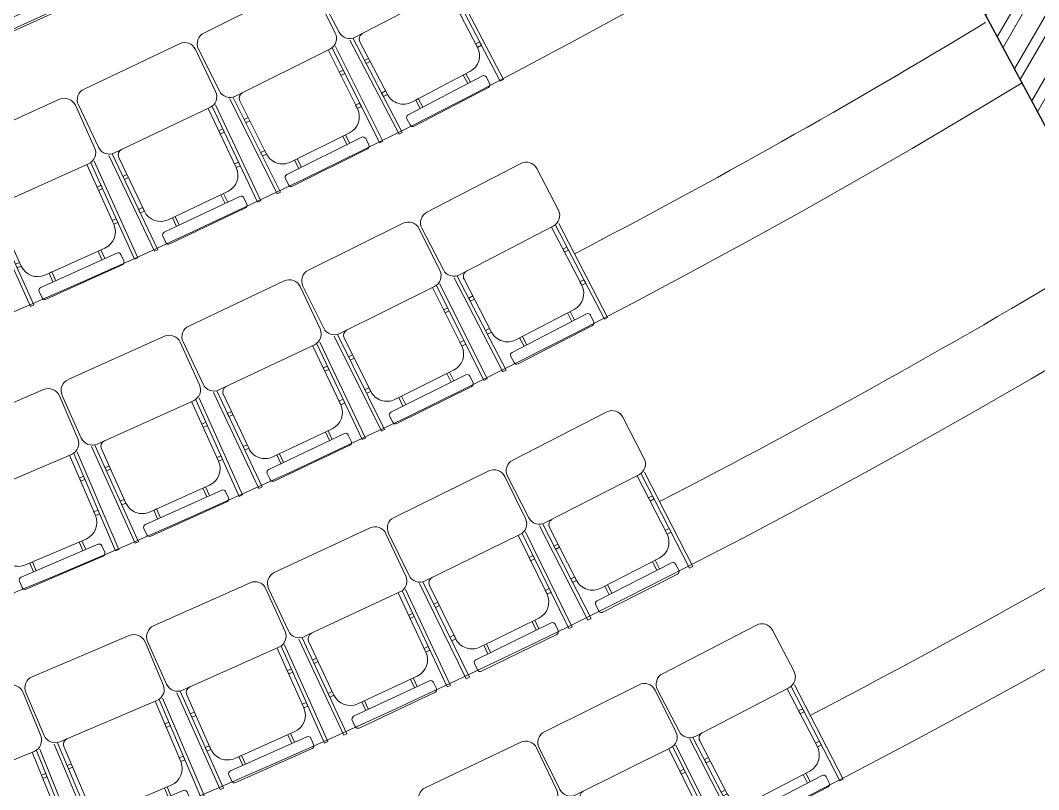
# Model space of a CAD drawing. Header units: millimetres. Extents: x 8275 to 147087, y -297470 to -191881.
# Drawn here: x 57137 to 61459, y -215709 to -212443 of the extents above; entities that cross this region are included whole.
import ezdxf

# ---------------------------------------------------------------- set-up
doc = ezdxf.new("R2010")
doc.units = ezdxf.units.MM
doc.header["$LTSCALE"] = 250
doc.header["$MEASUREMENT"] = 0
for name, color, linetype, lineweight in [('furniture', 5, 'Continuous', 15), ('hatch', 9, 'Continuous', 0), ('stairs', 2, 'Continuous', 5), ('wall', 1, 'Continuous', 30)]:
    doc.layers.add(name, color=color, linetype=linetype, lineweight=lineweight)

# ---------------------------------------------------------------- blocks, each defined once
blk = doc.blocks.new('A$C24EB465D-flat-9-flat-1-flat-398')
at = {"layer": 'furniture', "ltscale": 0.1}
for p, q in [((403.7, 189), (6.3, -18.8)), ((564.2, -8.3), (472.2, 167.5)), ((145.4, -284.6), (542.7, -76.8)), ((535.2, -80.8), (664.1, -327.4)), ((760.7, -470.8), (552, -71.9)), ((565.7, -64.8), (774.3, -463.7)), ((-15.1, -87.4), (76.8, -263.2)), ((584, -174.1), (600.9, -165.3)), ((607.8, -178.6), (600.9, -165.3)), ((591, -187.4), (584, -174.1)), ((591, -187.4), (607.8, -178.6)), ((122.5, -296.6), (331.1, -695.5)), ((344.6, -688.4), (136, -289.5)), ((164.7, -303.2), (281.9, -527.3)), ((656.2, -312.3), (673.1, -303.4)), ((664.1, -327.4), (656.2, -312.3)), ((664.1, -327.4), (681, -318.5)), ((681, -318.5), (673.1, -303.4)), ((201.7, -374), (184.8, -382.9)), ((191.8, -396.2), (184.8, -382.9)), ((208.7, -387.4), (191.8, -396.2)), ((208.7, -387.4), (201.7, -374)), ((384.7, -559.5), (631.9, -430.2)), ((369.8, -613.2), (684.5, -448.6)), ((603.8, -444.9), (622.6, -481)), ((615.1, -439), (633.9, -475.1)), ((701.7, -453.9), (715.3, -480)), ((774.3, -463.7), (760.7, -470.8)), ((274, -512.2), (257.1, -521)), ((281.9, -527.3), (274, -512.2)), ((395.2, -661.8), (710, -497.2)), ((265, -536.1), (257.1, -521)), ((281.9, -527.3), (265, -536.1)), ((401.5, -550.7), (412.8, -544.8)), ((401.5, -550.7), (420.3, -586.8)), ((412.8, -544.8), (431.7, -580.8)), ((364.4, -630.3), (378.1, -656.4)), ((331.1, -695.5), (344.6, -688.4))]:
    blk.add_line(p, q, dxfattribs=at)
for centre, radius, start, end in [((427.2, 144, 0), 50.8, 27.61, 117.61), ((29.9, -63.8, 0), 50.8, 117.61, 207.61), ((519.2, -31.8, 0), 50.8, 297.61, 27.61), ((121.8, -239.6, 0), 50.8, 207.61, 297.61), ((187.2, -291.4, 0), 25.4, 117.61, 207.61), ((596.6, -362.7, 0), 76.2, 297.61, 27.61), ((690.4, -459.8, 0), 12.7, 27.61, 117.61), ((704.1, -485.9, 0), 12.7, 297.61, 27.61), ((349.4, -492, 0), 76.2, 207.61, 297.61), ((375.7, -624.5, 0), 12.7, 117.61, 207.61), ((389.3, -650.5, 0), 12.7, 207.61, 297.61)]:
    blk.add_arc(centre, radius, start, end, dxfattribs=at)
blk = doc.blocks.new('A$C24EB465D-flat-9-flat-1-flat-399')
at = {"layer": 'furniture', "ltscale": 0.1}
for p, q in [((404.3, 187.7), (6.3, -18.8)), ((564.1, -10.1), (472.8, 166)), ((144.4, -285.1), (542.4, -78.6)), ((534.9, -82.5), (663.1, -329.5)), ((759.1, -473.3), (551.8, -73.7)), ((565.5, -66.7), (772.8, -466.3)), ((-15.4, -87.3), (75.9, -263.4)), ((583.4, -176), (600.3, -167.3)), ((607.2, -180.6), (600.3, -167.3)), ((590.3, -189.4), (583.4, -176)), ((590.3, -189.4), (607.2, -180.6)), ((121.5, -297), (328.8, -696.6)), ((342.4, -689.6), (135.1, -290)), ((163.7, -303.7), (280.1, -528.2)), ((655.2, -314.4), (672.1, -305.7)), ((663.1, -329.5), (655.2, -314.4)), ((663.1, -329.5), (680, -320.8)), ((680, -320.8), (672.1, -305.7)), ((200.5, -374.7), (183.6, -383.5)), ((190.5, -396.8), (183.6, -383.5)), ((207.4, -388.1), (190.5, -396.8)), ((207.4, -388.1), (200.5, -374.7)), ((367.8, -614.4), (683.1, -450.8)), ((382.9, -560.8), (630.5, -432.3)), ((602.3, -446.9), (621, -483)), ((613.6, -441), (632.4, -477.1)), ((700.2, -456.3), (713.7, -482.4)), ((772.8, -466.3), (759.1, -473.3)), ((272.3, -513.1), (255.4, -521.9)), ((280.1, -528.2), (272.3, -513.1)), ((393, -663.1), (708.3, -499.5)), ((263.2, -537), (255.4, -521.9)), ((280.1, -528.2), (263.2, -537)), ((399.7, -552), (411.1, -546.1)), ((399.7, -552), (418.4, -588.1)), ((411.1, -546.1), (429.8, -582.2)), ((362.3, -631.5), (375.9, -657.7)), ((328.8, -696.6), (342.4, -689.6))]:
    blk.add_line(p, q, dxfattribs=at)
for centre, radius, start, end in [((427.7, 142.6, 0), 50.8, 27.4216, 117.4216), ((29.7, -63.9, 0), 50.8, 117.4216, 207.4216), ((519, -33.5, 0), 50.8, 297.4216, 27.4216), ((121, -240, 0), 50.8, 207.4216, 297.4216), ((186.2, -292, 0), 25.4, 117.4216, 207.4216), ((595.4, -364.6, 0), 76.2, 297.4216, 27.4216), ((688.9, -462.1, 0), 12.7, 27.4216, 117.4216), ((702.5, -488.2, 0), 12.7, 297.4216, 27.4216), ((347.8, -493.1, 0), 76.2, 207.4216, 297.4216), ((373.6, -625.7, 0), 12.7, 117.4216, 207.4216), ((387.2, -651.8, 0), 12.7, 207.4216, 297.4216)]:
    blk.add_arc(centre, radius, start, end, dxfattribs=at)
blk = doc.blocks.new('A$C24EB465D-flat-9-flat-1-flat-400')
at = {"layer": 'furniture', "ltscale": 0.1}
for p, q in [((407.7, 180.2), (5.9, -18.9)), ((563.9, -20.5), (475.7, 157.2)), ((750.3, -487.3), (550.4, -83.9)), ((564.1, -77.1), (764.1, -480.4)), ((-17, -87), (71.1, -264.8)), ((139.1, -287.7), (540.9, -88.6)), ((533.3, -92.4), (656.9, -341.7)), ((580.1, -186.8), (597.1, -178.3)), ((586.7, -200.2), (580.1, -186.8)), ((586.7, -200.2), (603.8, -191.8)), ((603.8, -191.8), (597.1, -178.3)), ((116, -299.2), (315.9, -702.6)), ((329.6, -695.8), (129.7, -292.4)), ((158, -306.7), (270.3, -533.3)), ((649.3, -326.5), (666.4, -318)), ((656.9, -341.7), (649.3, -326.5)), ((656.9, -341.7), (673.9, -333.2)), ((673.9, -333.2), (666.4, -318)), ((193.5, -378.3), (176.5, -386.8)), ((183.1, -400.3), (176.5, -386.8)), ((200.2, -391.8), (193.5, -378.3)), ((200.2, -391.8), (183.1, -400.3)), ((356.4, -621.1), (674.6, -463.3)), ((372.5, -567.7), (622.4, -443.8)), ((594, -457.9), (612, -494.4)), ((605.4, -452.3), (623.4, -488.7)), ((691.7, -469.1), (704.7, -495.5)), ((262.8, -518), (245.7, -526.5)), ((270.3, -533.3), (262.8, -518)), ((380.7, -670.2), (699, -512.5)), ((764.1, -480.4), (750.3, -487.3)), ((253.3, -541.7), (245.7, -526.5)), ((270.3, -533.3), (253.3, -541.7)), ((389.4, -559.3), (400.9, -553.6)), ((389.4, -559.3), (407.5, -595.7)), ((400.9, -553.6), (419, -590.1)), ((350.6, -638.1), (363.7, -664.5)), ((315.9, -702.6), (329.6, -695.8))]:
    blk.add_line(p, q, dxfattribs=at)
for centre, radius, start, end in [((430.2, 134.7, 0), 50.8, 26.365, 116.365), ((28.5, -64.4, 0), 50.8, 116.365, 206.365), ((518.3, -43.1, 0), 50.8, 296.365, 26.365), ((116.6, -242.2, 0), 50.8, 206.365, 296.365), ((180.8, -295.4, 0), 25.4, 116.365, 206.365), ((588.6, -375.5, 0), 76.2, 296.365, 26.365), ((680.3, -474.7, 0), 12.7, 26.365, 116.365), ((693.3, -501.1, 0), 12.7, 296.365, 26.365), ((338.6, -499.4, 0), 76.2, 206.365, 296.365), ((362, -632.5, 0), 12.7, 116.365, 206.365), ((375.1, -658.8, 0), 12.7, 206.365, 296.365)]:
    blk.add_arc(centre, radius, start, end, dxfattribs=at)
blk = doc.blocks.new('A$C24EB465D-flat-9-flat-1-flat-401')
at = {"layer": 'furniture', "ltscale": 0.1}
for p, q in [((410.9, 172.7), (5.6, -19)), ((563.4, -30.9), (478.6, 148.4)), ((-18.6, -86.7), (66.2, -266)), ((133.8, -290.2), (539.2, -98.6)), ((531.5, -102.2), (650.5, -353.8)), ((741.2, -501), (548.7, -94)), ((562.6, -87.5), (755.1, -494.4)), ((576.5, -197.4), (593.7, -189.3)), ((583, -211), (576.5, -197.4)), ((583, -211), (600.2, -202.9)), ((600.2, -202.9), (593.7, -189.3)), ((110.5, -301.3), (302.9, -708.3)), ((316.7, -701.7), (124.3, -294.8)), ((152.4, -309.6), (260.5, -538.2)), ((643.2, -338.4), (660.4, -330.2)), ((650.5, -353.8), (643.2, -338.4)), ((650.5, -353.8), (667.7, -345.6)), ((667.7, -345.6), (660.4, -330.2)), ((186.5, -381.8), (169.3, -390)), ((193, -395.4), (186.5, -381.8)), ((175.7, -403.6), (169.3, -390)), ((193, -395.4), (175.7, -403.6)), ((361.9, -574.5), (614.1, -455.2)), ((585.4, -468.8), (602.8, -505.6)), ((596.9, -463.4), (614.3, -500.1)), ((344.9, -627.6), (666, -475.7)), ((682.9, -481.8), (695.5, -508.4)), ((755.1, -494.4), (741.2, -501)), ((253.2, -522.8), (236, -530.9)), ((243.2, -546.3), (236, -530.9)), ((260.5, -538.2), (243.2, -546.3)), ((260.5, -538.2), (253.2, -522.8)), ((368.3, -677.1), (689.4, -525.3)), ((379.1, -566.4), (390.6, -560.9)), ((390.6, -560.9), (408, -597.7)), ((379.1, -566.4), (396.4, -603.2)), ((338.8, -644.5), (351.4, -671.1)), ((302.9, -708.3), (316.7, -701.7))]:
    blk.add_line(p, q, dxfattribs=at)
for centre, radius, start, end in [((432.6, 126.7, 0), 50.8, 25.3084, 115.3084), ((27.3, -65, 0), 50.8, 115.3084, 205.3084), ((517.5, -52.6, 0), 50.8, 295.3084, 25.3084), ((112.1, -244.3, 0), 50.8, 205.3084, 295.3084), ((175.3, -298.7, 0), 25.4, 115.3084, 205.3084), ((581.6, -386.3, 0), 76.2, 295.3084, 25.3084), ((671.4, -487.2, 0), 12.7, 25.3084, 115.3084), ((684, -513.8, 0), 12.7, 295.3084, 25.3084), ((329.3, -505.6, 0), 76.2, 205.3084, 295.3084), ((350.3, -639, 0), 12.7, 115.3084, 205.3084), ((362.9, -665.6, 0), 12.7, 205.3084, 295.3084)]:
    blk.add_arc(centre, radius, start, end, dxfattribs=at)
blk = doc.blocks.new('A$C24EB465D-flat-9-flat-1-flat-402')
at = {"layer": 'furniture', "ltscale": 0.1}
for p, q in [((414, 165), (5.2, -19.1)), ((562.7, -41.3), (481.2, 139.6)), ((-20.2, -86.3), (61.3, -267.2)), ((128.4, -292.7), (537.3, -108.5)), ((529.5, -112), (643.8, -365.7)), ((731.8, -514.6), (546.9, -104.1)), ((560.9, -97.8), (745.8, -508.3)), ((572.8, -208), (590.2, -200.2)), ((579, -221.7), (572.8, -208)), ((579, -221.7), (596.3, -213.9)), ((596.3, -213.9), (590.2, -200.2)), ((303.7, -707.4), (118.8, -297)), ((104.9, -303.3), (289.8, -713.7)), ((146.6, -312.3), (250.5, -542.9)), ((636.8, -350.2), (654.2, -342.4)), ((661.2, -357.9), (654.2, -342.4)), ((179.5, -385.2), (162.1, -393)), ((185.6, -398.9), (179.5, -385.2)), ((643.8, -365.7), (636.8, -350.2)), ((643.8, -365.7), (661.2, -357.9)), ((168.3, -406.8), (162.1, -393)), ((185.6, -398.9), (168.3, -406.8)), ((351.3, -581.1), (605.6, -466.5)), ((588.3, -474.3), (605, -511.4)), ((333.2, -633.8), (657.1, -487.9)), ((576.7, -479.5), (593.4, -516.6)), ((673.9, -494.3), (686, -521.1)), ((745.8, -508.3), (731.8, -514.6)), ((243.5, -527.4), (226.1, -535.2)), ((233.1, -550.7), (226.1, -535.2)), ((250.5, -542.9), (233.1, -550.7)), ((250.5, -542.9), (243.5, -527.4)), ((355.8, -683.8), (679.6, -537.9)), ((368.5, -573.3), (380.2, -568)), ((368.5, -573.3), (385.3, -610.4)), ((380.2, -568), (396.9, -605.1)), ((326.9, -650.6), (339, -677.4)), ((289.8, -713.7), (303.7, -707.4))]:
    blk.add_line(p, q, dxfattribs=at)
for centre, radius, start, end in [((434.9, 118.7, 0), 50.8, 24.2518, 114.2518), ((26.1, -65.5, 0), 50.8, 114.2518, 204.2518), ((516.4, -62.2, 0), 50.8, 294.2518, 24.2518), ((107.6, -246.3, 0), 50.8, 204.2518, 294.2518), ((169.8, -301.9, 0), 25.4, 114.2518, 204.2518), ((574.3, -397, 0), 76.2, 294.2518, 24.2518), ((662.3, -499.5, 0), 12.7, 24.2518, 114.2518), ((320, -511.6, 0), 76.2, 204.2518, 294.2518), ((674.4, -526.3, 0), 12.7, 294.2518, 24.2518), ((338.5, -645.4, 0), 12.7, 114.2518, 204.2518), ((350.5, -672.2, 0), 12.7, 204.2518, 294.2518)]:
    blk.add_arc(centre, radius, start, end, dxfattribs=at)
blk = doc.blocks.new('A$C24EB465D-flat-9-flat-1-flat-403')
at = {"layer": 'furniture', "ltscale": 0.1}
for p, q in [((417, 157.4), (4.9, -19.2)), ((561.9, -51.7), (483.7, 130.7)), ((-21.8, -85.9), (56.3, -268.3)), ((123, -295), (535.2, -118.4)), ((527.4, -121.7), (637, -377.5)), ((722.2, -528), (544.9, -114.2)), ((559, -108.2), (736.3, -521.9)), ((568.9, -218.6), (586.4, -211)), ((592.3, -224.9), (586.4, -211)), ((574.8, -232.4), (568.9, -218.6)), ((574.8, -232.4), (592.3, -224.9)), ((290.6, -712.9), (113.3, -299.1)), ((99.3, -305.2), (276.6, -718.9)), ((140.8, -315), (240.4, -547.4)), ((172.3, -388.5), (154.8, -396)), ((178.2, -402.3), (172.3, -388.5)), ((630.3, -361.9), (647.8, -354.4)), ((637, -377.5), (630.3, -361.9)), ((637, -377.5), (654.5, -370)), ((654.5, -370), (647.8, -354.4)), ((160.7, -409.8), (154.8, -396)), ((178.2, -402.3), (160.7, -409.8)), ((321.5, -639.8), (648, -499.9)), ((340.5, -587.4), (596.9, -477.6)), ((567.7, -490.1), (583.8, -527.5)), ((579.4, -485.1), (595.5, -522.4)), ((664.7, -506.6), (676.2, -533.7)), ((233.7, -531.8), (216.2, -539.3)), ((222.9, -554.9), (216.2, -539.3)), ((240.4, -547.4), (222.9, -554.9)), ((240.4, -547.4), (233.7, -531.8)), ((343.1, -690.3), (669.6, -550.3)), ((736.3, -521.9), (722.2, -528)), ((357.9, -580), (369.7, -574.9)), ((357.9, -580), (373.9, -617.4)), ((369.7, -574.9), (385.7, -612.3)), ((314.8, -656.5), (326.4, -683.6)), ((276.6, -718.9), (290.6, -712.9))]:
    blk.add_line(p, q, dxfattribs=at)
for centre, radius, start, end in [((437, 110.7, 0), 50.8, 23.1952, 113.1952), ((24.9, -65.9, 0), 50.8, 113.1952, 203.1952), ((515.2, -71.7, 0), 50.8, 293.1952, 23.1952), ((103, -248.3, 0), 50.8, 203.1952, 293.1952), ((164.2, -305, 0), 25.4, 113.1952, 203.1952), ((566.9, -407.5, 0), 76.2, 293.1952, 23.1952), ((653, -511.6, 0), 12.7, 23.1952, 113.1952), ((310.5, -517.4, 0), 76.2, 203.1952, 293.1952), ((664.6, -538.7, 0), 12.7, 293.1952, 23.1952), ((326.5, -651.5, 0), 12.7, 113.1952, 203.1952), ((338.1, -678.6, 0), 12.7, 203.1952, 293.1952)]:
    blk.add_arc(centre, radius, start, end, dxfattribs=at)
blk = doc.blocks.new('A$C24EB465D-flat-9-flat-1-flat-411')
at = {"layer": 'furniture', "ltscale": 0.1}
for p, q in [((407.2, 181.2), (6, -18.9)), ((563.9, -19.1), (475.3, 158.5)), ((751.5, -485.3), (550.6, -82.5)), ((564.3, -75.6), (765.3, -478.5)), ((-16.8, -87), (71.7, -264.6)), ((139.9, -287.4), (541.1, -87.2)), ((533.5, -91), (657.7, -340)), ((580.5, -185.3), (597.6, -176.8)), ((587.3, -198.7), (580.5, -185.3)), ((587.3, -198.7), (604.3, -190.2)), ((604.3, -190.2), (597.6, -176.8)), ((116.8, -298.9), (317.7, -701.7)), ((331.4, -694.9), (130.4, -292.1)), ((158.8, -306.3), (271.7, -532.6)), ((650.1, -324.8), (667.2, -316.3)), ((657.7, -340), (650.1, -324.8)), ((657.7, -340), (674.8, -331.5)), ((674.8, -331.5), (667.2, -316.3)), ((194.5, -377.8), (177.5, -386.3)), ((184.2, -399.8), (177.5, -386.3)), ((201.2, -391.3), (194.5, -377.8)), ((201.2, -391.3), (184.2, -399.8)), ((358, -620.2), (675.8, -461.6)), ((373.9, -566.8), (623.6, -442.2)), ((595.1, -456.4), (613.3, -492.8)), ((606.5, -450.7), (624.7, -487.1)), ((692.9, -467.3), (706, -493.7)), ((264.1, -517.4), (247.1, -525.9)), ((271.7, -532.6), (264.1, -517.4)), ((382.5, -669.2), (700.3, -510.7)), ((765.3, -478.5), (751.5, -485.3)), ((254.7, -541.1), (247.1, -525.9)), ((271.7, -532.6), (254.7, -541.1)), ((390.9, -558.3), (402.3, -552.6)), ((390.9, -558.3), (409, -594.7)), ((402.3, -552.6), (420.5, -589)), ((352.3, -637.2), (365.4, -663.5)), ((317.7, -701.7), (331.4, -694.9))]:
    blk.add_line(p, q, dxfattribs=at)
for centre, radius, start, end in [((429.9, 135.8, 0), 50.8, 26.5119, 116.5119), ((28.6, -64.4, 0), 50.8, 116.5119, 206.5119), ((518.4, -41.8, 0), 50.8, 296.5119, 26.5119), ((117.2, -241.9, 0), 50.8, 206.5119, 296.5119), ((181.6, -295, 0), 25.4, 116.5119, 206.5119), ((589.6, -374, 0), 76.2, 296.5119, 26.5119), ((681.5, -473, 0), 12.7, 26.5119, 116.5119), ((694.6, -499.3, 0), 12.7, 296.5119, 26.5119), ((339.9, -498.6, 0), 76.2, 206.5119, 296.5119), ((363.6, -631.5, 0), 12.7, 116.5119, 206.5119), ((376.8, -657.9, 0), 12.7, 206.5119, 296.5119)]:
    blk.add_arc(centre, radius, start, end, dxfattribs=at)
blk = doc.blocks.new('A$C24EB465D-flat-9-flat-1-flat-412')
at = {"layer": 'furniture', "ltscale": 0.1}
for p, q in [((410.6, 173.4), (5.6, -19)), ((563.4, -29.9), (478.3, 149.3)), ((562.8, -86.4), (756, -493)), ((-18.5, -86.7), (66.7, -265.9)), ((134.3, -290), (539.4, -97.6)), ((531.7, -101.2), (651.1, -352.6)), ((742.1, -499.7), (548.9, -93)), ((576.9, -196.4), (594.1, -188.2)), ((583.3, -209.9), (576.9, -196.4)), ((583.3, -209.9), (600.5, -201.8)), ((600.5, -201.8), (594.1, -188.2)), ((111, -301.1), (304.2, -707.7)), ((318, -701.1), (124.8, -294.5)), ((152.9, -309.3), (261.4, -537.7)), ((643.8, -337.2), (661, -329)), ((651.1, -352.6), (643.8, -337.2)), ((651.1, -352.6), (668.3, -344.4)), ((668.3, -344.4), (661, -329)), ((187.2, -381.5), (170, -389.7)), ((193.7, -395.1), (187.2, -381.5)), ((176.5, -403.3), (170, -389.7)), ((193.7, -395.1), (176.5, -403.3)), ((346, -626.9), (666.8, -474.5)), ((363, -573.8), (615, -454.1)), ((586.3, -467.7), (603.7, -504.5)), ((597.8, -462.3), (615.2, -499)), ((683.8, -480.5), (696.4, -507.1)), ((756, -493), (742.1, -499.7)), ((254.1, -522.3), (236.9, -530.5)), ((244.2, -545.9), (236.9, -530.5)), ((261.4, -537.7), (244.2, -545.9)), ((261.4, -537.7), (254.1, -522.3)), ((369.6, -676.5), (690.4, -524)), ((380.1, -565.7), (391.7, -560.2)), ((391.7, -560.2), (409.1, -596.9)), ((380.1, -565.7), (397.6, -602.4)), ((340, -643.8), (352.6, -670.4)), ((304.2, -707.7), (318, -701.1))]:
    blk.add_line(p, q, dxfattribs=at)
for centre, radius, start, end in [((432.4, 127.5, 0), 50.8, 25.4139, 115.4139), ((27.4, -64.9, 0), 50.8, 115.4139, 205.4139), ((517.6, -51.7, 0), 50.8, 295.4139, 25.4139), ((112.5, -244.1, 0), 50.8, 205.4139, 295.4139), ((175.9, -298.4, 0), 25.4, 115.4139, 205.4139), ((582.3, -385.3, 0), 76.2, 295.4139, 25.4139), ((672.3, -486, 0), 12.7, 25.4139, 115.4139), ((684.9, -512.5, 0), 12.7, 295.4139, 25.4139), ((330.3, -505, 0), 76.2, 205.4139, 295.4139), ((351.5, -638.4, 0), 12.7, 115.4139, 205.4139), ((364.1, -665, 0), 12.7, 205.4139, 295.4139)]:
    blk.add_arc(centre, radius, start, end, dxfattribs=at)
blk = doc.blocks.new('A$C24EB465D-flat-9-flat-1-flat-413')
at = {"layer": 'furniture', "ltscale": 0.1}
for p, q in [((413.9, 165.5), (5.2, -19.1)), ((562.8, -40.7), (481.1, 140.1)), ((-20.1, -86.3), (61.6, -267.1)), ((128.8, -292.5), (537.4, -107.9)), ((529.6, -111.4), (644.2, -365)), ((732.4, -513.8), (547, -103.5)), ((561, -97.2), (746.4, -507.4)), ((573, -207.4), (590.4, -199.5)), ((579.2, -221.1), (573, -207.4)), ((579.2, -221.1), (596.6, -213.2)), ((596.6, -213.2), (590.4, -199.5)), ((304.5, -707.1), (119.1, -296.9)), ((105.2, -303.2), (290.6, -713.4)), ((147, -312.2), (251.1, -542.6)), ((637.2, -349.5), (654.6, -341.6)), ((661.6, -357.1), (654.6, -341.6)), ((179.9, -385), (162.5, -392.9)), ((186.1, -398.7), (179.9, -385)), ((644.2, -365), (637.2, -349.5)), ((644.2, -365), (661.6, -357.1)), ((168.7, -406.6), (162.5, -392.9)), ((186.1, -398.7), (168.7, -406.6)), ((351.9, -580.7), (606.2, -465.8)), ((588.8, -473.6), (605.6, -510.7)), ((333.9, -633.4), (657.6, -487.2)), ((577.2, -478.9), (594, -515.9)), ((674.4, -493.5), (686.6, -520.3)), ((746.4, -507.4), (732.4, -513.8)), ((244.1, -527.1), (226.7, -535)), ((233.7, -550.5), (226.7, -535)), ((251.1, -542.6), (233.7, -550.5)), ((251.1, -542.6), (244.1, -527.1)), ((356.5, -683.4), (680.2, -537.1)), ((369.2, -572.9), (380.9, -567.6)), ((369.2, -572.9), (385.9, -609.9)), ((380.9, -567.6), (397.6, -604.7)), ((327.6, -650.2), (339.7, -677.1)), ((290.6, -713.4), (304.5, -707.1))]:
    blk.add_line(p, q, dxfattribs=at)
for centre, radius, start, end in [((434.8, 119.2, 0), 50.8, 24.3159, 114.3159), ((26.2, -65.4, 0), 50.8, 114.3159, 204.3159), ((516.5, -61.6, 0), 50.8, 294.3159, 24.3159), ((107.8, -246.2, 0), 50.8, 204.3159, 294.3159), ((170.1, -301.7, 0), 25.4, 114.3159, 204.3159), ((574.8, -396.4, 0), 76.2, 294.3159, 24.3159), ((662.9, -498.7, 0), 12.7, 24.3159, 114.3159), ((320.5, -511.2, 0), 76.2, 204.3159, 294.3159), ((675, -525.6, 0), 12.7, 294.3159, 24.3159), ((339.2, -645, 0), 12.7, 114.3159, 204.3159), ((351.3, -671.8, 0), 12.7, 204.3159, 294.3159)]:
    blk.add_arc(centre, radius, start, end, dxfattribs=at)
blk = doc.blocks.new('A$C24EB465D-flat-9-flat-1-flat-432')
at = {"layer": 'furniture', "ltscale": 0.1}
for p, q in [((405.3, 185.4), (6.2, -18.9)), ((564.1, -13.3), (473.7, 163.3)), ((142.8, -285.9), (542, -81.7)), ((534.4, -85.5), (661.2, -333.3)), ((756.4, -477.6), (551.4, -76.9)), ((565.1, -69.9), (770.1, -470.6)), ((-15.9, -87.2), (74.4, -263.8)), ((582.4, -179.3), (599.4, -170.6)), ((606.2, -184), (599.4, -170.6)), ((589.3, -192.7), (582.4, -179.3)), ((589.3, -192.7), (606.2, -184)), ((119.8, -297.7), (324.9, -698.5)), ((338.5, -691.5), (133.4, -290.7)), ((161.9, -304.7), (277.1, -529.8)), ((653.4, -318.1), (670.4, -309.4)), ((661.2, -333.3), (653.4, -318.1)), ((661.2, -333.3), (678.1, -324.6)), ((678.1, -324.6), (670.4, -309.4)), ((198.4, -375.8), (181.4, -384.5)), ((188.3, -397.9), (181.4, -384.5)), ((205.2, -389.2), (198.4, -375.8)), ((205.2, -389.2), (188.3, -397.9)), ((364.3, -616.5), (680.5, -454.7)), ((379.7, -562.9), (628.1, -435.8)), ((599.8, -450.3), (618.3, -486.5)), ((611.1, -444.5), (629.6, -480.7)), ((697.6, -460.2), (711, -486.4)), ((770.1, -470.6), (756.4, -477.6)), ((269.4, -514.6), (252.4, -523.3)), ((277.1, -529.8), (269.4, -514.6)), ((389.3, -665.3), (705.5, -503.5)), ((260.2, -538.5), (252.4, -523.3)), ((277.1, -529.8), (260.2, -538.5)), ((396.6, -554.3), (408, -548.4)), ((396.6, -554.3), (415.1, -590.5)), ((408, -548.4), (426.5, -584.6)), ((358.8, -633.6), (372.2, -659.8)), ((324.9, -698.5), (338.5, -691.5))]:
    blk.add_line(p, q, dxfattribs=at)
for centre, radius, start, end in [((428.5, 140.2, 0), 50.8, 27.0983, 117.0983), ((29.3, -64.1, 0), 50.8, 117.0983, 207.0983), ((518.8, -36.4, 0), 50.8, 297.0983, 27.0983), ((119.7, -240.7, 0), 50.8, 207.0983, 297.0983), ((184.6, -293.1, 0), 25.4, 117.0983, 207.0983), ((593.3, -368, 0), 76.2, 297.0983, 27.0983), ((686.3, -466, 0), 12.7, 27.0983, 117.0983), ((699.7, -492.2, 0), 12.7, 297.0983, 27.0983), ((345, -495.1, 0), 76.2, 207.0983, 297.0983), ((370.1, -627.8, 0), 12.7, 117.0983, 207.0983), ((383.5, -654, 0), 12.7, 207.0983, 297.0983)]:
    blk.add_arc(centre, radius, start, end, dxfattribs=at)
blk = doc.blocks.new('A$C24EB465D-flat-9-flat-1-flat-433')
at = {"layer": 'furniture', "ltscale": 0.1}
for p, q in [((408.6, 178.2), (5.8, -19)), ((563.7, -23.3), (476.5, 154.9)), ((563.8, -79.9), (761.7, -484.2)), ((-17.5, -86.9), (69.7, -265.1)), ((137.7, -288.4), (540.5, -91.3)), ((532.8, -95), (655.2, -345)), ((747.8, -491), (549.9, -86.6)), ((579.1, -189.6), (596.2, -181.3)), ((585.7, -203.2), (579.1, -189.6)), ((585.7, -203.2), (602.9, -194.8)), ((602.9, -194.8), (596.2, -181.3)), ((114.5, -299.8), (312.4, -704.1)), ((326.1, -697.4), (128.2, -293.1)), ((156.5, -307.5), (267.7, -534.6)), ((647.7, -329.7), (664.8, -321.3)), ((655.2, -345), (647.7, -329.7)), ((655.2, -345), (672.3, -336.6)), ((672.3, -336.6), (664.8, -321.3)), ((191.7, -379.3), (174.5, -387.7)), ((181.2, -401.2), (174.5, -387.7)), ((198.3, -392.8), (191.7, -379.3)), ((198.3, -392.8), (181.2, -401.2)), ((353.3, -622.9), (672.3, -466.7)), ((369.6, -569.6), (620.2, -446.9)), ((591.7, -460.9), (609.6, -497.4)), ((603.1, -455.3), (621, -491.8)), ((689.3, -472.5), (702.3, -499)), ((377.4, -672.1), (696.4, -516)), ((761.7, -484.2), (747.8, -491)), ((260.2, -519.3), (243.1, -527.7)), ((250.6, -543), (243.1, -527.7)), ((267.7, -534.6), (250.6, -543)), ((267.7, -534.6), (260.2, -519.3)), ((386.6, -561.2), (398.2, -555.6)), ((386.6, -561.2), (404.5, -597.8)), ((398.2, -555.6), (416, -592.1)), ((347.5, -639.8), (360.4, -666.3)), ((312.4, -704.1), (326.1, -697.4))]:
    blk.add_line(p, q, dxfattribs=at)
for centre, radius, start, end in [((430.9, 132.5, 0), 50.8, 26.0801, 116.0801), ((28.2, -64.6, 0), 50.8, 116.0801, 206.0801), ((518.1, -45.7, 0), 50.8, 296.0801, 26.0801), ((115.4, -242.8, 0), 50.8, 206.0801, 296.0801), ((179.3, -296.3, 0), 25.4, 116.0801, 206.0801), ((586.7, -378.5, 0), 76.2, 296.0801, 26.0801), ((677.9, -478.1, 0), 12.7, 26.0801, 116.0801), ((690.8, -504.5, 0), 12.7, 296.0801, 26.0801), ((336.1, -501.1, 0), 76.2, 206.0801, 296.0801), ((358.9, -634.3, 0), 12.7, 116.0801, 206.0801), ((371.8, -660.7, 0), 12.7, 206.0801, 296.0801)]:
    blk.add_arc(centre, radius, start, end, dxfattribs=at)
blk = doc.blocks.new('A$C24EB465D-flat-9-flat-1-flat-434')
at = {"layer": 'furniture', "ltscale": 0.1}
for p, q in [((411.7, 170.9), (5.5, -19.1)), ((563.2, -33.3), (479.2, 146.4)), ((-19, -86.6), (65, -266.3)), ((132.6, -290.8), (538.7, -100.9)), ((531, -104.5), (648.9, -356.6)), ((739, -504.2), (548.3, -96.4)), ((562.2, -89.9), (752.9, -497.7)), ((575.7, -199.9), (592.9, -191.8)), ((582, -213.5), (575.7, -199.9)), ((582, -213.5), (599.3, -205.5)), ((599.3, -205.5), (592.9, -191.8)), ((109.2, -301.8), (299.9, -709.6)), ((313.7, -703.1), (123, -295.3)), ((151, -310.2), (258.1, -539.3)), ((641.7, -341.1), (659, -333.1)), ((648.9, -356.6), (641.7, -341.1)), ((666.2, -348.5), (659, -333.1)), ((184.9, -382.6), (167.6, -390.7)), ((191.3, -396.3), (184.9, -382.6)), ((648.9, -356.6), (666.2, -348.5)), ((174, -404.3), (167.6, -390.7)), ((191.3, -396.3), (174, -404.3)), ((359.4, -576), (612.2, -457.9)), ((583.4, -471.3), (600.6, -508.2)), ((594.9, -465.9), (612.2, -502.8)), ((342.2, -629), (663.9, -478.6)), ((680.8, -484.7), (693.3, -511.4)), ((752.9, -497.7), (739, -504.2)), ((250.9, -523.9), (233.7, -532)), ((240.9, -547.4), (233.7, -532)), ((258.1, -539.3), (240.9, -547.4)), ((258.1, -539.3), (250.9, -523.9)), ((365.4, -678.7), (687.2, -528.2)), ((376.6, -568), (388.2, -562.6)), ((376.6, -568), (393.8, -604.9)), ((388.2, -562.6), (405.5, -599.4)), ((336, -645.9), (348.5, -672.6)), ((299.9, -709.6), (313.7, -703.1))]:
    blk.add_line(p, q, dxfattribs=at)
for centre, radius, start, end in [((433.2, 124.9, 0), 50.8, 25.0619, 115.0619), ((27, -65.1, 0), 50.8, 115.0619, 205.0619), ((517.2, -54.9, 0), 50.8, 295.0619, 25.0619), ((111, -244.8, 0), 50.8, 205.0619, 295.0619), ((174, -299.5, 0), 25.4, 115.0619, 205.0619), ((579.9, -388.8, 0), 76.2, 295.0619, 25.0619), ((669.3, -490.1, 0), 12.7, 25.0619, 115.0619), ((681.8, -516.7, 0), 12.7, 295.0619, 25.0619), ((327.2, -507, 0), 76.2, 205.0619, 295.0619), ((347.5, -640.5, 0), 12.7, 115.0619, 205.0619), ((360, -667.2, 0), 12.7, 205.0619, 295.0619)]:
    blk.add_arc(centre, radius, start, end, dxfattribs=at)
blk = doc.blocks.new('A$C24EB465D-flat-9-flat-1-flat-435')
at = {"layer": 'furniture', "ltscale": 0.1}
for p, q in [((414.6, 163.5), (5.1, -19.2)), ((562.6, -43.3), (481.7, 137.8)), ((-20.6, -86.2), (60.3, -267.4)), ((127.4, -293.1), (536.9, -110.4)), ((529.1, -113.9), (642.5, -368)), ((729.9, -517.3), (546.5, -106.1)), ((560.6, -99.9), (744, -511)), ((572, -210.1), (589.4, -202.3)), ((578.2, -223.8), (572, -210.1)), ((578.2, -223.8), (595.6, -216.1)), ((595.6, -216.1), (589.4, -202.3)), ((301.2, -708.5), (117.7, -297.4)), ((103.8, -303.7), (287.2, -714.8)), ((145.5, -312.9), (248.5, -543.8)), ((635.6, -352.5), (653, -344.7)), ((659.9, -360.3), (653, -344.7)), ((178.1, -385.9), (160.7, -393.6)), ((184.2, -399.6), (178.1, -385.9)), ((642.5, -368), (635.6, -352.5)), ((642.5, -368), (659.9, -360.3)), ((166.8, -407.4), (160.7, -393.6)), ((184.2, -399.6), (166.8, -407.4)), ((349.2, -582.3), (603.9, -468.7)), ((330.9, -635), (655.3, -490.3)), ((574.9, -481.6), (591.5, -518.8)), ((586.6, -476.4), (603.1, -513.6)), ((672.1, -496.7), (684.1, -523.6)), ((744, -511), (729.9, -517.3)), ((241.6, -528.3), (224.2, -536)), ((231.1, -551.6), (224.2, -536)), ((248.5, -543.8), (231.1, -551.6)), ((248.5, -543.8), (241.6, -528.3)), ((353.3, -685.1), (677.7, -540.4)), ((366.5, -574.6), (378.2, -569.4)), ((366.5, -574.6), (383, -611.8)), ((378.2, -569.4), (394.7, -606.5)), ((324.5, -651.8), (336.5, -678.7)), ((287.2, -714.8), (301.2, -708.5))]:
    blk.add_line(p, q, dxfattribs=at)
for centre, radius, start, end in [((435.3, 117.1, 0), 50.8, 24.0437, 114.0437), ((25.8, -65.5, 0), 50.8, 114.0437, 204.0437), ((516.2, -64, 0), 50.8, 294.0437, 24.0437), ((106.7, -246.7, 0), 50.8, 204.0437, 294.0437), ((168.7, -302.5, 0), 25.4, 114.0437, 204.0437), ((572.9, -399.1, 0), 76.2, 294.0437, 24.0437), ((660.5, -501.9, 0), 12.7, 24.0437, 114.0437), ((318.1, -512.8, 0), 76.2, 204.0437, 294.0437), ((672.5, -528.8, 0), 12.7, 294.0437, 24.0437), ((336.1, -646.6, 0), 12.7, 114.0437, 204.0437), ((348.1, -673.5, 0), 12.7, 204.0437, 294.0437)]:
    blk.add_arc(centre, radius, start, end, dxfattribs=at)
blk = doc.blocks.new('A$C24EB465D-flat-9-flat-1-flat-436')
at = {"layer": 'furniture', "ltscale": 0.1}
for p, q in [((417.5, 156.1), (4.8, -19.2)), ((561.7, -53.3), (484.1, 129.3)), ((-22.1, -85.9), (55.5, -268.5)), ((122.1, -295.3), (534.8, -120)), ((527, -123.3), (635.8, -379.4)), ((720.6, -530.1), (544.5, -115.8)), ((558.7, -109.8), (734.8, -524.1)), ((568.2, -220.2), (585.7, -212.8)), ((591.6, -226.6), (585.7, -212.8)), ((574.1, -234.1), (568.2, -220.2)), ((574.1, -234.1), (591.6, -226.6)), ((288.5, -713.8), (112.4, -299.5)), ((98.4, -305.4), (274.4, -719.8)), ((139.9, -315.4), (238.8, -548.1)), ((171.2, -389), (153.6, -396.4)), ((177.1, -402.8), (171.2, -389)), ((629.2, -363.7), (646.7, -356.3)), ((635.8, -379.4), (629.2, -363.7)), ((635.8, -379.4), (653.4, -371.9)), ((653.4, -371.9), (646.7, -356.3)), ((159.5, -410.3), (153.6, -396.4)), ((177.1, -402.8), (159.5, -410.3)), ((319.6, -640.8), (646.5, -501.9)), ((338.7, -588.5), (595.5, -479.3)), ((566.3, -491.7), (582.2, -529.2)), ((578, -486.8), (593.9, -524.2)), ((663.2, -508.6), (674.7, -535.7)), ((232.2, -532.5), (214.6, -539.9)), ((221.3, -555.6), (214.6, -539.9)), ((238.8, -548.1), (221.3, -555.6)), ((238.8, -548.1), (232.2, -532.5)), ((341, -691.3), (667.9, -552.3)), ((734.8, -524.1), (720.6, -530.1)), ((356.2, -581), (368, -576)), ((356.2, -581), (372.1, -618.5)), ((368, -576), (383.9, -613.5)), ((312.9, -657.4), (324.4, -684.5)), ((274.4, -719.8), (288.5, -713.8))]:
    blk.add_line(p, q, dxfattribs=at)
for centre, radius, start, end in [((437.3, 109.4, 0), 50.8, 23.0255, 113.0255), ((24.7, -66, 0), 50.8, 113.0255, 203.0255), ((514.9, -73.2, 0), 50.8, 293.0255, 23.0255), ((102.3, -248.6, 0), 50.8, 203.0255, 293.0255), ((163.3, -305.5, 0), 25.4, 113.0255, 203.0255), ((565.7, -409.2, 0), 76.2, 293.0255, 23.0255), ((651.5, -513.5, 0), 12.7, 23.0255, 113.0255), ((308.9, -518.3, 0), 76.2, 203.0255, 293.0255), ((663, -540.6, 0), 12.7, 293.0255, 23.0255), ((324.6, -652.5, 0), 12.7, 113.0255, 203.0255), ((336.1, -679.6, 0), 12.7, 203.0255, 293.0255)]:
    blk.add_arc(centre, radius, start, end, dxfattribs=at)
blk = doc.blocks.new('A$C24EB465D-flat-9-flat-1-flat-437')
at = {"layer": 'furniture', "ltscale": 0.1}
for p, q in [((420.2, 148.7), (4.5, -19.3)), ((560.7, -63.3), (486.3, 120.6)), ((-23.6, -85.5), (50.7, -269.4)), ((116.9, -297.5), (532.6, -129.4)), ((711.1, -542.9), (542.4, -125.5)), ((556.7, -119.7), (725.3, -537.1)), ((524.7, -132.6), (629, -390.6)), ((564.2, -230.3), (581.9, -223.2)), ((569.8, -244.2), (564.2, -230.3)), ((569.8, -244.2), (587.5, -237.1)), ((587.5, -237.1), (581.9, -223.2)), ((275.8, -718.8), (107.1, -301.4)), ((92.9, -307.1), (261.6, -724.5)), ((134.3, -317.8), (229, -552.3)), ((622.6, -374.9), (640.3, -367.7)), ((629, -390.6), (622.6, -374.9)), ((629, -390.6), (646.7, -383.5)), ((646.7, -383.5), (640.3, -367.7)), ((164.2, -392), (146.6, -399.1)), ((152.2, -413), (146.6, -399.1)), ((169.9, -405.9), (152.2, -413)), ((169.9, -405.9), (164.2, -392)), ((308.2, -646.4), (637.5, -513.3)), ((328.2, -594.4), (586.9, -489.8)), ((557.5, -501.7), (572.7, -539.4)), ((569.3, -497), (584.5, -534.7)), ((222.7, -536.5), (205, -543.6)), ((211.4, -559.4), (205, -543.6)), ((229, -552.3), (211.4, -559.4)), ((229, -552.3), (222.7, -536.5)), ((654, -520.3), (665, -547.6)), ((725.3, -537.1), (711.1, -542.9)), ((328.7, -697.2), (658, -564.1)), ((345.8, -587.3), (357.7, -582.5)), ((345.8, -587.3), (361.1, -625)), ((357.7, -582.5), (372.9, -620.2)), ((301.1, -662.9), (312.2, -690.2)), ((261.6, -724.5), (275.8, -718.8))]:
    blk.add_line(p, q, dxfattribs=at)
for centre, radius, start, end in [((439.2, 101.6, 0), 50.8, 22.0073, 112.0073), ((23.5, -66.4, 0), 50.8, 112.0073, 202.0073), ((513.6, -82.3, 0), 50.8, 292.0073, 22.0073), ((97.8, -250.4, 0), 50.8, 202.0073, 292.0073), ((157.8, -308.3, 0), 25.4, 112.0073, 202.0073), ((558.4, -419.2, 0), 76.2, 292.0073, 22.0073), ((642.2, -525, 0), 12.7, 22.0073, 112.0073), ((299.7, -523.7, 0), 76.2, 202.0073, 292.0073), ((653.3, -552.3, 0), 12.7, 292.0073, 22.0073), ((312.9, -658.1, 0), 12.7, 112.0073, 202.0073), ((323.9, -685.4, 0), 12.7, 202.0073, 292.0073)]:
    blk.add_arc(centre, radius, start, end, dxfattribs=at)
blk = doc.blocks.new('A$C24EB465D-flat-9-flat-1-flat-455')
at = {"layer": 'furniture', "ltscale": 0.1}
for p, q in [((404.3, 187.7), (6.3, -18.8)), ((564.1, -10.1), (472.8, 166)), ((144.4, -285.1), (542.4, -78.6)), ((534.9, -82.5), (663.1, -329.5)), ((759.1, -473.3), (551.8, -73.7)), ((565.5, -66.7), (772.8, -466.3)), ((-15.4, -87.3), (75.9, -263.4)), ((583.4, -176), (600.3, -167.3)), ((607.2, -180.6), (600.3, -167.3)), ((590.3, -189.4), (583.4, -176)), ((590.3, -189.4), (607.2, -180.6)), ((121.5, -297), (328.8, -696.6)), ((342.4, -689.6), (135.1, -290)), ((163.7, -303.7), (280.1, -528.2)), ((655.2, -314.4), (672.1, -305.7)), ((663.1, -329.5), (655.2, -314.4)), ((663.1, -329.5), (680, -320.8)), ((680, -320.8), (672.1, -305.7)), ((200.5, -374.7), (183.6, -383.5)), ((190.5, -396.8), (183.6, -383.5)), ((207.4, -388.1), (190.5, -396.8)), ((207.4, -388.1), (200.5, -374.7)), ((367.8, -614.4), (683.1, -450.8)), ((382.9, -560.8), (630.5, -432.3)), ((602.3, -446.9), (621, -483)), ((613.6, -441), (632.4, -477.1)), ((700.2, -456.3), (713.7, -482.4)), ((772.8, -466.3), (759.1, -473.3)), ((272.3, -513.1), (255.4, -521.9)), ((280.1, -528.2), (272.3, -513.1)), ((393, -663.1), (708.3, -499.5)), ((263.2, -537), (255.4, -521.9)), ((280.1, -528.2), (263.2, -537)), ((399.7, -552), (411.1, -546.1)), ((399.7, -552), (418.4, -588.1)), ((411.1, -546.1), (429.8, -582.2)), ((362.3, -631.5), (375.9, -657.7)), ((328.8, -696.6), (342.4, -689.6))]:
    blk.add_line(p, q, dxfattribs=at)
for centre, radius, start, end in [((427.7, 142.6, 0), 50.8, 27.4216, 117.4216), ((29.7, -63.9, 0), 50.8, 117.4216, 207.4216), ((519, -33.5, 0), 50.8, 297.4216, 27.4216), ((121, -240, 0), 50.8, 207.4216, 297.4216), ((186.2, -292, 0), 25.4, 117.4216, 207.4216), ((595.4, -364.6, 0), 76.2, 297.4216, 27.4216), ((688.9, -462.1, 0), 12.7, 27.4216, 117.4216), ((702.5, -488.2, 0), 12.7, 297.4216, 27.4216), ((347.8, -493.1, 0), 76.2, 207.4216, 297.4216), ((373.6, -625.7, 0), 12.7, 117.4216, 207.4216), ((387.2, -651.8, 0), 12.7, 207.4216, 297.4216)]:
    blk.add_arc(centre, radius, start, end, dxfattribs=at)
blk = doc.blocks.new('A$C24EB465D-flat-9-flat-1-flat-456')
at = {"layer": 'furniture', "ltscale": 0.1}
for p, q in [((407.4, 180.7), (5.9, -18.9)), ((563.9, -19.8), (475.5, 157.9)), ((750.9, -486.3), (550.5, -83.2)), ((564.2, -76.3), (764.7, -479.4)), ((-16.9, -87), (71.4, -264.7)), ((139.5, -287.5), (541, -87.9)), ((533.4, -91.7), (657.3, -340.9)), ((580.3, -186), (597.4, -177.5)), ((587, -199.5), (580.3, -186)), ((587, -199.5), (604.1, -191)), ((604.1, -191), (597.4, -177.5)), ((116.4, -299), (316.8, -702.1)), ((330.5, -695.3), (130.1, -292.2)), ((158.4, -306.5), (271, -532.9)), ((649.7, -325.6), (666.8, -317.1)), ((657.3, -340.9), (649.7, -325.6)), ((657.3, -340.9), (674.4, -332.4)), ((674.4, -332.4), (666.8, -317.1)), ((194, -378.1), (177, -386.6)), ((183.7, -400), (177, -386.6)), ((200.7, -391.6), (194, -378.1)), ((200.7, -391.6), (183.7, -400)), ((357.2, -620.6), (675.2, -462.5)), ((373.2, -567.2), (623, -443)), ((594.6, -457.2), (612.7, -493.6)), ((606, -451.5), (624.1, -487.9)), ((692.3, -468.2), (705.4, -494.6)), ((263.5, -517.7), (246.4, -526.2)), ((271, -532.9), (263.5, -517.7)), ((381.6, -669.7), (699.6, -511.6)), ((764.7, -479.4), (750.9, -486.3)), ((254, -541.4), (246.4, -526.2)), ((271, -532.9), (254, -541.4)), ((390.2, -558.8), (401.6, -553.1)), ((390.2, -558.8), (408.3, -595.2)), ((401.6, -553.1), (419.7, -589.5)), ((351.5, -637.7), (364.6, -664)), ((316.8, -702.1), (330.5, -695.3))]:
    blk.add_line(p, q, dxfattribs=at)
for centre, radius, start, end in [((430.1, 135.2, 0), 50.8, 26.4392, 116.4392), ((28.6, -64.4, 0), 50.8, 116.4392, 206.4392), ((518.4, -42.4, 0), 50.8, 296.4392, 26.4392), ((116.9, -242.1, 0), 50.8, 206.4392, 296.4392), ((181.2, -295.2, 0), 25.4, 116.4392, 206.4392), ((589.1, -374.8, 0), 76.2, 296.4392, 26.4392), ((680.9, -473.8, 0), 12.7, 26.4392, 116.4392), ((694, -500.2, 0), 12.7, 296.4392, 26.4392), ((339.3, -499, 0), 76.2, 206.4392, 296.4392), ((362.8, -632, 0), 12.7, 116.4392, 206.4392), ((375.9, -658.4, 0), 12.7, 206.4392, 296.4392)]:
    blk.add_arc(centre, radius, start, end, dxfattribs=at)
blk = doc.blocks.new('A$C24EB465D-flat-9-flat-1-flat-457')
at = {"layer": 'furniture', "ltscale": 0.1}
for p, q in [((410.5, 173.7), (5.6, -19)), ((563.5, -29.5), (478.2, 149.7)), ((562.8, -86), (756.3, -492.5)), ((-18.4, -86.7), (66.9, -265.9)), ((134.6, -289.9), (539.4, -97.2)), ((531.8, -100.8), (651.4, -352.1)), ((742.5, -499.1), (549, -92.6)), ((577, -195.9), (594.2, -187.7)), ((583.5, -209.5), (577, -195.9)), ((583.5, -209.5), (600.7, -201.3)), ((600.7, -201.3), (594.2, -187.7)), ((111.2, -301), (304.7, -707.5)), ((318.5, -700.9), (125, -294.4)), ((153.2, -309.2), (261.8, -537.5)), ((644.1, -336.7), (661.3, -328.5)), ((651.4, -352.1), (644.1, -336.7)), ((651.4, -352.1), (668.6, -343.9)), ((668.6, -343.9), (661.3, -328.5)), ((187.5, -381.4), (170.3, -389.6)), ((194, -394.9), (187.5, -381.4)), ((176.8, -403.1), (170.3, -389.6)), ((194, -394.9), (176.8, -403.1)), ((346.5, -626.7), (667.2, -474)), ((363.4, -573.6), (615.3, -453.6)), ((586.6, -467.3), (604.1, -504)), ((598.1, -461.8), (615.6, -498.5)), ((684.1, -480), (696.8, -506.6)), ((756.3, -492.5), (742.5, -499.1)), ((254.5, -522.1), (237.3, -530.3)), ((244.6, -545.7), (237.3, -530.3)), ((261.8, -537.5), (244.6, -545.7)), ((261.8, -537.5), (254.5, -522.1)), ((370.1, -676.2), (690.8, -523.5)), ((380.5, -565.4), (392.1, -559.9)), ((392.1, -559.9), (409.6, -596.6)), ((380.5, -565.4), (398, -602.1)), ((340.5, -643.6), (353.1, -670.2)), ((304.7, -707.5), (318.5, -700.9))]:
    blk.add_line(p, q, dxfattribs=at)
for centre, radius, start, end in [((432.3, 127.8, 0), 50.8, 25.4567, 115.4567), ((27.4, -64.9, 0), 50.8, 115.4567, 205.4567), ((517.6, -51.3, 0), 50.8, 295.4567, 25.4567), ((112.7, -244, 0), 50.8, 205.4567, 295.4567), ((176.1, -298.3, 0), 25.4, 115.4567, 205.4567), ((582.6, -384.8, 0), 76.2, 295.4567, 25.4567), ((672.7, -485.4, 0), 12.7, 25.4567, 115.4567), ((685.3, -512, 0), 12.7, 295.4567, 25.4567), ((330.7, -504.7, 0), 76.2, 205.4567, 295.4567), ((351.9, -638.1, 0), 12.7, 115.4567, 205.4567), ((364.6, -664.7, 0), 12.7, 205.4567, 295.4567)]:
    blk.add_arc(centre, radius, start, end, dxfattribs=at)
blk = doc.blocks.new('A$C24EB465D-flat-9-flat-1-flat-96')
at = {"layer": 'furniture', "ltscale": 0.1}
for p, q in [((445.1, -23.5), (-3.3, -19.6)), ((-54.5, -69.9), (-56.2, -268.3)), ((493.7, -273.1), (495.5, -74.7)), ((-31.7, -319.3), (-35.6, -769.5)), ((-20.3, -769.6), (-16.4, -319.5)), ((-5.9, -319.5), (442.5, -323.4)), ((2.4, -345), (0.2, -597.9)), ((434, -323.4), (431.6, -601.6)), ((449.1, -773.7), (453, -323.5)), ((468.4, -323.7), (464.5, -773.8)), ((-17.5, -439.8), (-17.4, -424.8)), ((1.7, -425), (-17.4, -424.8)), ((1.6, -440), (1.7, -425)), ((433, -443.8), (433.1, -428.7)), ((433.1, -428.7), (452.1, -428.9)), ((452, -443.9), (452.1, -428.9)), ((1.6, -440), (-17.5, -439.8)), ((433, -443.8), (452, -443.9)), ((-18.9, -597.7), (-18.7, -580.7)), ((0.2, -597.9), (-18.9, -597.7)), ((0.3, -580.9), (-18.7, -580.7)), ((0.2, -597.9), (0.3, -580.9)), ((431.6, -601.6), (431.7, -584.6)), ((431.6, -601.6), (450.6, -601.8)), ((431.7, -584.6), (450.8, -584.8)), ((450.6, -601.8), (450.8, -584.8)), ((75.7, -674.8), (354.7, -677.2)), ((94.7, -674.9), (94.3, -715.6)), ((94.7, -674.9), (107.5, -675)), ((107.5, -675), (107.1, -715.7)), ((323, -676.9), (322.6, -717.6)), ((335.7, -677), (335.3, -717.7)), ((24.5, -727.7), (24.2, -757.1)), ((37.3, -715.1), (392.5, -718.2)), ((405.1, -731), (404.8, -760.4)), ((-35.6, -769.5), (-20.3, -769.6)), ((36.8, -769.9), (392, -773)), ((464.5, -773.8), (449.1, -773.7))]:
    blk.add_line(p, q, dxfattribs=at)
for centre, radius, start, end in [((-3.7, -70.4, 0), 50.8, 89.502, 179.502), ((444.7, -74.3, 0), 50.8, 359.502, 89.502), ((-5.4, -268.8, 0), 50.8, 179.502, 269.502), ((442.9, -272.6, 0), 50.8, 269.502, 359.502), ((27.8, -345.2, 0), 25.4, 89.502, 179.502), ((76.4, -598.6, 0), 76.2, 179.502, 269.502), ((355.4, -601, 0), 76.2, 269.502, 359.502), ((37.2, -727.8, 0), 12.7, 89.502, 179.502), ((392.4, -730.9, 0), 12.7, 359.502, 89.502), ((36.9, -757.2, 0), 12.7, 179.502, 269.502), ((392.1, -760.3, 0), 12.7, 269.502, 359.502)]:
    blk.add_arc(centre, radius, start, end, dxfattribs=at)

msp = doc.modelspace()

# ---------------------------------------------------------------- hatches: boundary and pattern name
at = {"layer": 'hatch'}
h = msp.add_hatch(dxfattribs=at)
h.set_pattern_fill('ANSI32', color=256, scale=350, angle=15, style=0)
h.set_pattern_definition([(60, (-2190690.94, -46921.14), (-113.665834, 65.625), []), (60, (-2190631.17, -46905.13), (-113.665834, 65.625), [])])
edge = h.paths.add_edge_path()
edge.add_line((55726.8, -219234.1), (55651.1, -219016.8))
edge.add_arc((45230.5, -186051.9), 34572.8, 278.49674, 287.54242, ccw=False)
edge.add_line((50338.7, -220245.2), (50366, -220473.5))
edge.add_arc((45236.9, -186075.5), 34778.3, 278.48095, 287.55504)
edge = h.paths.add_edge_path()
edge.add_line((55848.6, -219583.6), (55772.9, -219366.3))
edge.add_arc((45240.8, -186089.7), 34903.6, 278.47148, 287.56262, ccw=False)
edge.add_line((50382.7, -220612.4), (50410, -220840.8))
edge.add_arc((45247, -186112.5), 35109.9, 278.45613, 287.57494)
edge = h.paths.add_edge_path()
edge.add_arc((45240.8, -186089.7), 34903.6, 290.84616, 300.58468, ccw=False)
edge.add_line((57661.6, -218708.5), (57737.3, -218925.7))
edge.add_arc((45359, -186360), 34838.9, 290.8118, 302.69201)
edge.add_line((64176.3, -215679.9), (63125.6, -216319.2))
edge.add_line((63125.6, -216319.2), (63010.3, -216319.2))
edge.add_line((63010.3, -216319.2), (63000.1, -216137.4))
edge = h.paths.add_edge_path()
edge.add_line((62991.3, -215979.9), (62976.7, -215720.8))
edge.add_arc((45240.8, -186089.7), 34533.6, 290.86372, 300.90292, ccw=False)
edge.add_line((57539.8, -218358.9), (57615.5, -218576.2))
edge.add_arc((45240.8, -186089.7), 34763.6, 290.85276, 300.70419)
h.paths.add_polyline_path([(61900.4, -213176.9), (61791.7, -212974.3), (61791.6, -212974.3), (60714.2, -210965.2), (60511.5, -211073.9), (62973.6, -215664.8), (62960.1, -215424.9), (63070, -215358), (61900.3, -213177)])

# ---------------------------------------------------------------- linework, layer by layer
at = {"layer": 'stairs'}
msp.add_line((60346.8, -210766.8, -27227.9), (62429.3, -214649.8, -27227.9), dxfattribs=at)
at = {"layer": 'stairs', "ltscale": 0.01}
for radius, start, end in [(28933.6, 238.54664, 301.47272), (30033.6, 238.66575, 301.3529), (30833.6, 297.52197, 301.24156), (31133.6, 238.77643, 301.24156), (31933.6, 297.22397, 301.13782), (32233.6, 238.87955, 301.13782), (33033.6, 297.49004, 301.04095), (33333.6, 238.97585, 301.04095)]:
    msp.add_arc((45240.8, -186089.6, -29609.4), radius, start, end, dxfattribs=at)
at = {"layer": 'wall'}
msp.add_line((62997.1, -215708.6, -27227.9), (60157, -210412.9, -27227.9), dxfattribs=at)

# ---------------------------------------------------------------- block references
at = {"layer": 'furniture', "ltscale": 0.01, "xscale": -1, "rotation": 23.96318647112302}
msp.add_blockref('A$C24EB465D-flat-9-flat-1-flat-96', (57147.8, -211624.3, -28433), dxfattribs=at)
at = {"layer": 'furniture', "ltscale": 0.01}
for name, p in [('A$C24EB465D-flat-9-flat-1-flat-398', (58413, -212230, -28433)), ('A$C24EB465D-flat-9-flat-1-flat-411', (57909.6, -212477.4, -28433)), ('A$C24EB465D-flat-9-flat-1-flat-412', (57401.6, -212715.2, -28433)), ('A$C24EB465D-flat-9-flat-1-flat-413', (56889.1, -212943.3, -28433)), ('A$C24EB465D-flat-9-flat-1-flat-399', (58856.2, -213238, -28433)), ('A$C24EB465D-flat-9-flat-1-flat-400', (58353.2, -213484.3, -28433)), ('A$C24EB465D-flat-9-flat-1-flat-401', (57845.8, -213721.3, -28433)), ('A$C24EB465D-flat-9-flat-1-flat-402', (57334.1, -213948.9, -28433)), ('A$C24EB465D-flat-9-flat-1-flat-403', (56818.4, -214167.1, -28433)), ('A$C24EB465D-flat-9-flat-1-flat-432', (59220.2, -214290.5, -28433)), ('A$C24EB465D-flat-9-flat-1-flat-433', (58716.8, -214533.9, -28433)), ('A$C24EB465D-flat-9-flat-1-flat-434', (58209.1, -214768.3, -28433)), ('A$C24EB465D-flat-9-flat-1-flat-435', (57697.3, -214993.7, -28433)), ('A$C24EB465D-flat-9-flat-1-flat-455', (59856.4, -215197.5, -28433)), ('A$C24EB465D-flat-9-flat-1-flat-436', (57181.6, -215210, -28433)), ('A$C24EB465D-flat-9-flat-1-flat-437', (56662.2, -215417, -28433)), ('A$C24EB465D-flat-9-flat-1-flat-456', (59355.1, -215443.7, -28433)), ('A$C24EB465D-flat-9-flat-1-flat-457', (58849.8, -215681.2, -28433))]:
    msp.add_blockref(name, p, dxfattribs=at)

doc.saveas('drawing.dxf')
